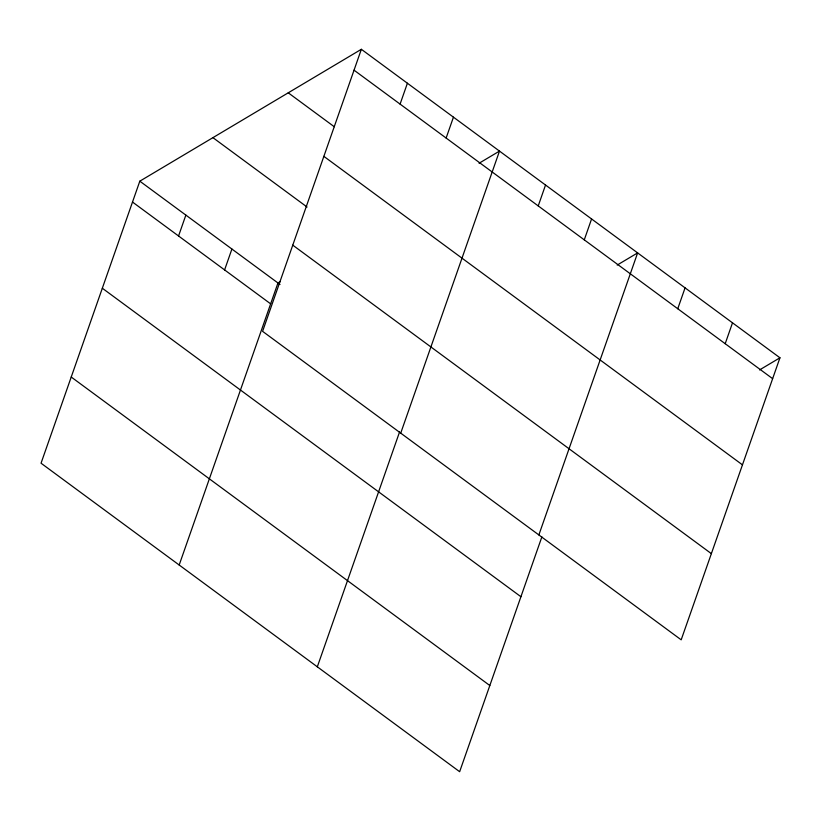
<?xml version="1.0" encoding="UTF-8"?>
<svg xmlns="http://www.w3.org/2000/svg" width="821" height="821" viewBox="0 0 821 821"><rect width="100%" height="100%" fill="white"/><g stroke="black" fill="none" stroke-linecap="round" stroke-linejoin="round"><path stroke-width="1.23" d="M361.353 49.291L262.587 331.335L681.184 639.826L779.95 357.792L361.353 49.291L139.816 181.174L41.05 463.208L459.647 771.709L541.881 536.872M178.557 235.986L185.864 215.102M224.595 269.924L231.912 249.04M179.183 565.012L277.96 282.968L280.105 281.695M400.094 104.113L407.401 83.229M446.131 138.041L453.449 117.167M317.317 666.816L399.56 431.99M400.72 433.139L499.496 151.095L479.064 163.256M538.227 205.917L545.534 185.033M584.275 239.845L591.582 218.961M538.863 534.943L637.63 252.899L617.197 265.06M677.756 308.747L685.073 287.863M725.2 343.701L732.506 322.827M759.528 369.943L779.95 357.792M354.046 70.175L772.633 378.666M288.253 92.814L334.291 126.752M323.864 156.359L742.461 464.85M212.926 137.651L307.064 207.025M292.769 245.151L711.366 553.641M139.816 181.174L280.002 284.477M132.509 202.048L270.643 303.852M102.327 288.233L520.914 596.723M71.232 377.034L489.819 685.525"/></g></svg>
